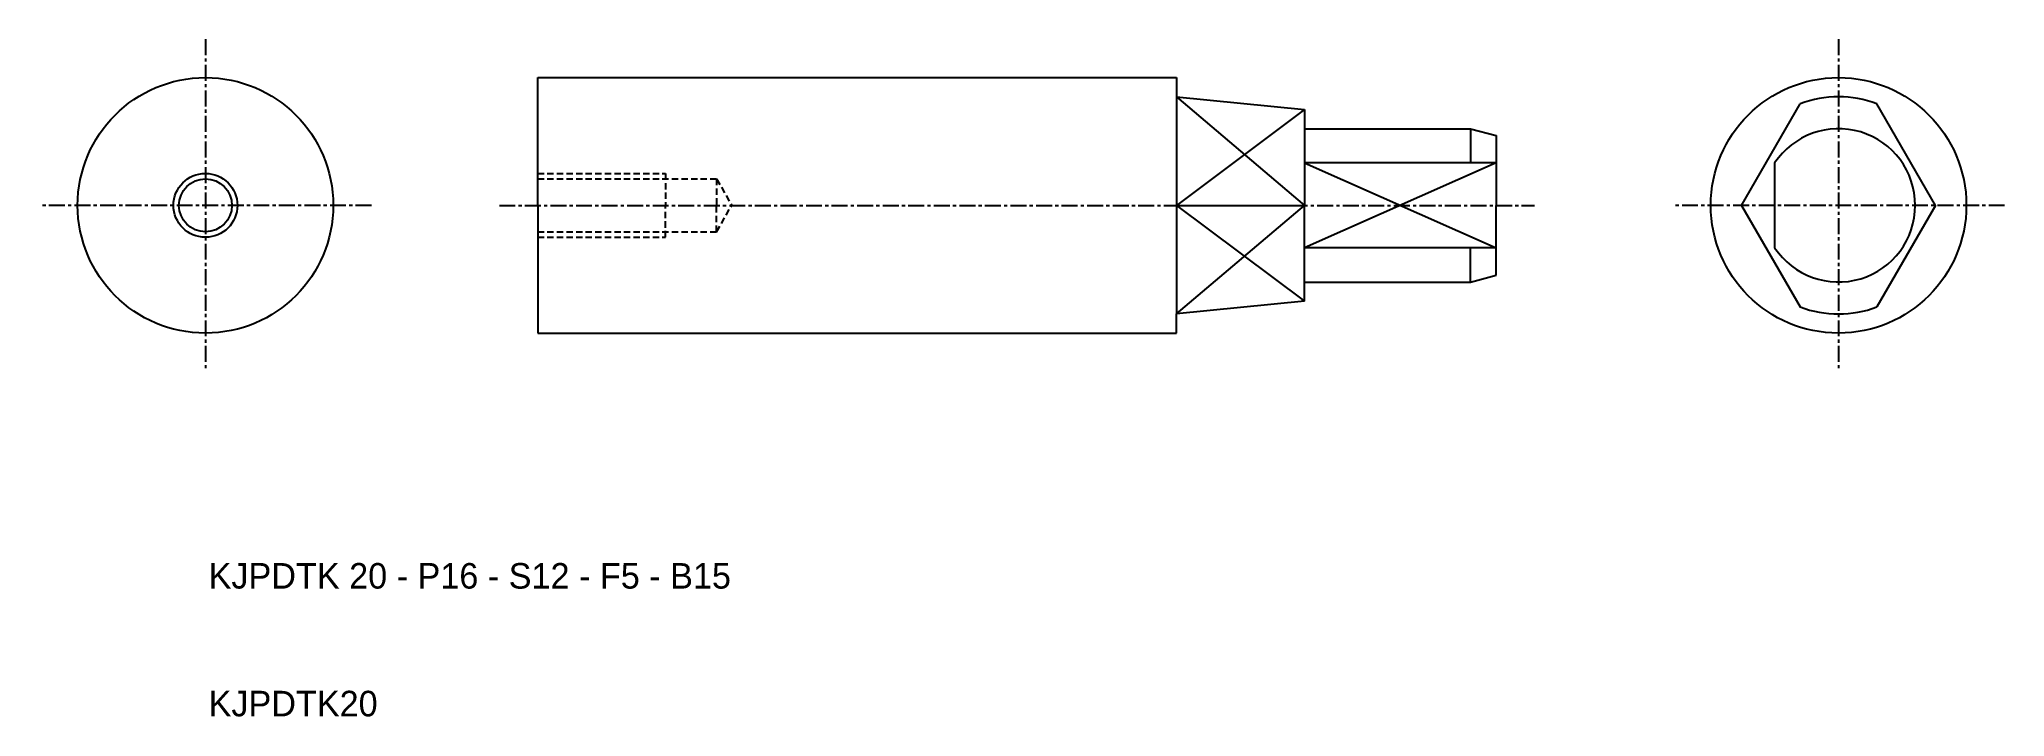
# Model space of a CAD drawing. Extents: x 14 to 168, y 10 to 63.
import ezdxf

# ---------------------------------------------------------------- set-up
doc = ezdxf.new("R2010")
doc.units = 0
doc.linetypes.add('CENTER', pattern=[2, 1.25, -0.25, 0.25, -0.25])
doc.linetypes.add('DASHED', pattern=[0.75, 0.5, -0.25])
doc.layers.get('0').update_dxf_attribs({"linetype": 'CONTINUOUS'})
doc.layers.add('CENTER', color=1, linetype='CENTER')

msp = doc.modelspace()

# ---------------------------------------------------------------- linework, layer by layer
at = {"color": 7, "linetype": 'CONTINUOUS'}
for p, q in [((53, 50), (53, 60)), ((53, 60), (103, 60)), ((103, 60), (103, 58.5)), ((103, 58.5), (113, 57.5)), ((103, 58.5), (103, 41.5)), ((113, 57.5), (113, 56)), ((147.21, 50), (151.8, 57.95)), ((162.39, 50), (157.8, 57.95)), ((113, 56), (113, 50)), ((113, 56), (126, 56)), ((126, 56), (128, 55.46)), ((126, 56), (126, 53.32)), ((128, 55.46), (128, 50)), ((128, 53.32), (113, 53.32)), ((149.8, 53.32), (149.8, 46.68)), ((53, 50), (53, 40)), ((103, 50), (113, 50)), ((113, 44), (113, 50)), ((128, 44.54), (128, 50)), ((147.21, 50), (151.8, 42.05)), ((162.39, 50), (157.8, 42.05)), ((128, 46.68), (113, 46.68)), ((126, 44), (126, 46.68)), ((113, 42.5), (113, 44)), ((113, 44), (126, 44)), ((126, 44), (128, 44.54)), ((113, 42.5), (103, 41.5)), ((53, 40), (103, 40)), ((103, 40), (103, 41.5))]:
    msp.add_line(p, q, dxfattribs=at)
at = {"color": 3, "linetype": 'CONTINUOUS'}
for p, q in [((103, 58.5), (113, 50)), ((113, 57.5), (103, 50)), ((128, 53.32), (113, 46.68)), ((113, 53.32), (128, 46.68)), ((103, 41.5), (113, 50)), ((103, 50), (113, 42.5))]:
    msp.add_line(p, q, dxfattribs=at)
at = {"color": 3, "linetype": 'DASHED'}
for p, q in [((53, 52.5), (63, 52.5)), ((63, 52.5), (63, 50)), ((53, 52.07), (67, 52.07)), ((67, 52.07), (68.19, 50)), ((67, 52.07), (67, 50)), ((63, 47.5), (63, 50)), ((67, 47.93), (68.19, 50)), ((67, 47.93), (67, 50)), ((53, 47.93), (67, 47.93)), ((53, 47.5), (63, 47.5))]:
    msp.add_line(p, q, dxfattribs=at)
at = {"color": 7, "linetype": 'CONTINUOUS'}
for centre, radius in [((27, 50), 10), ((154.8, 50), 10), ((27, 50), 2.07)]:
    msp.add_circle(centre, radius, dxfattribs=at)
at = {"color": 3, "linetype": 'CONTINUOUS'}
msp.add_circle((27, 50), 2.5, dxfattribs=at)
at = {"color": 7, "linetype": 'CONTINUOUS'}
for radius, start, end in [(8.5, 69.3327, 110.6673), (6, 213.5573, 146.4427), (8.5, 249.3327, 290.6673)]:
    msp.add_arc((154.8, 50), radius, start, end, dxfattribs=at)
at = {"layer": 'CENTER', "color": 1, "linetype": 'CENTER'}
for p, q in [((27, 63), (27, 37)), ((154.8, 63), (154.8, 37)), ((40, 50), (14, 50)), ((50, 50), (131, 50)), ((167.8, 50), (141.8, 50))]:
    msp.add_line(p, q, dxfattribs=at)

# ---------------------------------------------------------------- texts
at = {"color": 7, "linetype": 'CONTINUOUS'}
for s, p in [('KJPDTK 20 - P16 - S12 - F5 - B15', (27.25, 20)), ('KJPDTK20', (27.25, 10))]:
    msp.add_text(s, height=2, dxfattribs=at).set_placement(p)

doc.saveas('drawing.dxf')
